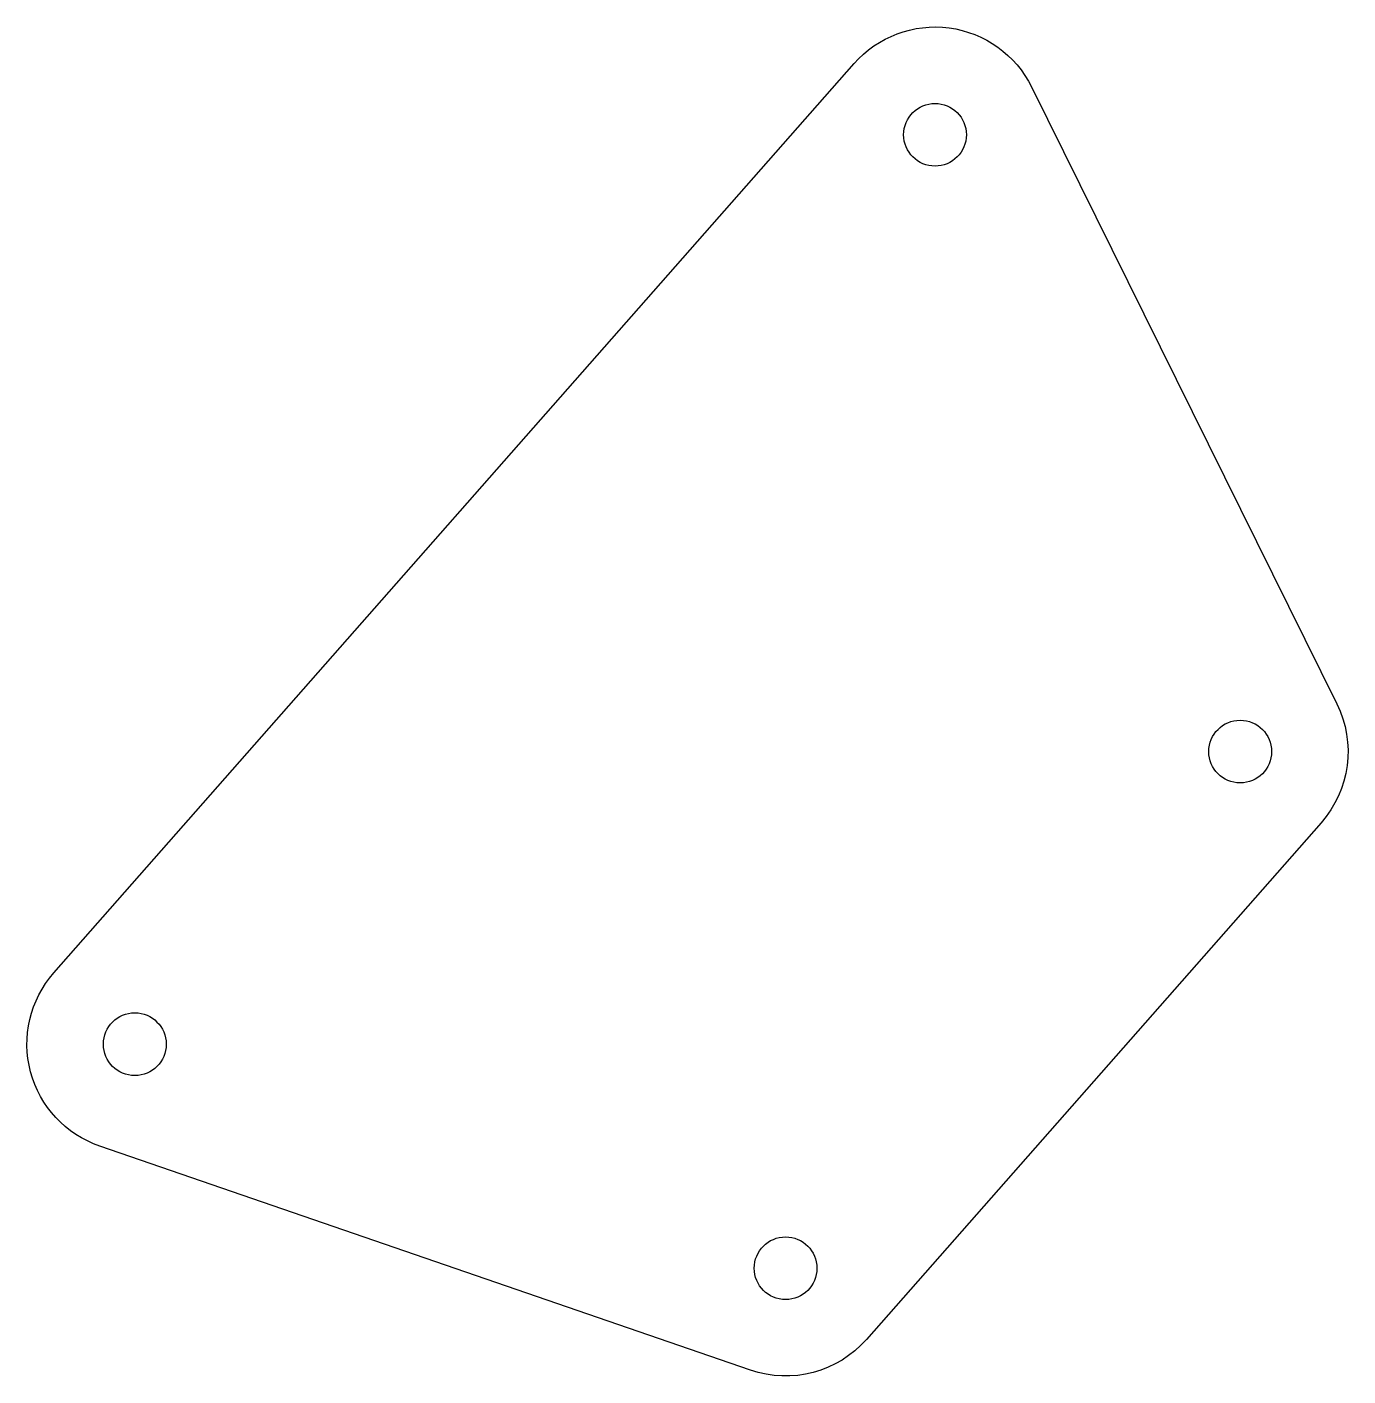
# Model space of a CAD drawing. Header units: millimetres. Extents: x -163.3 to -76.9, y 258.4 to 346.7.
import ezdxf

# ---------------------------------------------------------------- set-up
doc = ezdxf.new("R2010")
doc.units = ezdxf.units.MM
doc.layers.get('0').update_dxf_attribs({"linetype": 'CONTINUOUS'})

msp = doc.modelspace()

# ---------------------------------------------------------------- linework, layer by layer
msp.add_lwpolyline([(-78.688, 294.611), (-108.411, 260.825, -0.304113), (-116, 258.815), (-158.548, 273.466, -0.533609), (-161.546, 284.789), (-109.228, 344.259, -0.533609), (-97.616, 342.728), (-77.662, 302.394, -0.304113)], format="xyb", close=True)
for centre in [(-103.935, 339.602), (-83.981, 299.268), (-156.253, 280.132), (-113.705, 265.481)]:
    msp.add_circle(centre, 2.05)

doc.saveas('drawing.dxf')
